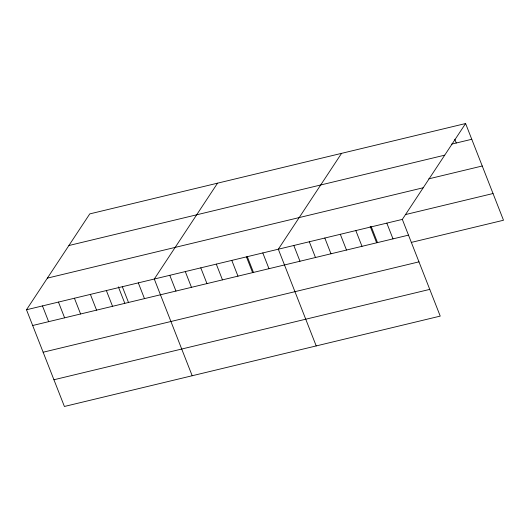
<?xml version="1.0" encoding="UTF-8"?>
<svg xmlns="http://www.w3.org/2000/svg" width="530" height="530" viewBox="0 0 530 530"><rect width="100%" height="100%" fill="white"/><g stroke="black" fill="none" stroke-linecap="round" stroke-linejoin="round"><path stroke-width="0.79" d="M465.598 123.53L402.33 219.394L440.231 316.105L64.402 406.47L26.5 309.758L89.769 213.895L465.598 123.53L503.5 220.242L411.26 242.422M217.552 183.168L154.283 279.038L192.185 375.75M341.572 153.349L278.31 249.213L316.211 345.924M451.62 144.12L471.773 139.277M68.887 245.529L444.723 155.164M428.757 178.855L482.24 165.996M47.375 278.124L423.212 187.759M405.437 214.584L493.033 193.523M26.5 309.758L402.33 219.394M32.675 325.506L408.504 235.141M43.142 352.225L418.972 261.86M53.928 379.758L429.764 289.387M454.8 139.251L456.27 143.001M386.827 223.123L393.002 238.871M371.325 226.847L377.499 242.601M370.165 226.31L376.565 242.641M355.822 230.577L361.997 246.324M340.32 234.306L346.494 250.054M324.817 238.03L330.985 253.784M309.315 241.76L315.482 257.507M293.812 245.489L299.98 261.237M262.807 252.942L268.975 268.69M247.298 256.672L253.472 272.42M246.437 256.871L252.545 272.46M231.795 260.396L237.97 276.143M216.293 264.125L222.468 279.873M200.79 267.855L206.965 283.603M185.288 271.579L191.463 287.326M169.785 275.308L175.96 291.056M138.31 282.874L144.485 298.628M122.337 286.717L128.512 302.464M118.362 286.856L124.762 303.186M106.364 290.559L112.539 306.307M90.391 294.395L96.566 310.149M74.419 298.238L80.593 313.985M58.446 302.08L64.62 317.828M42.473 305.923L48.647 321.67"/></g></svg>
